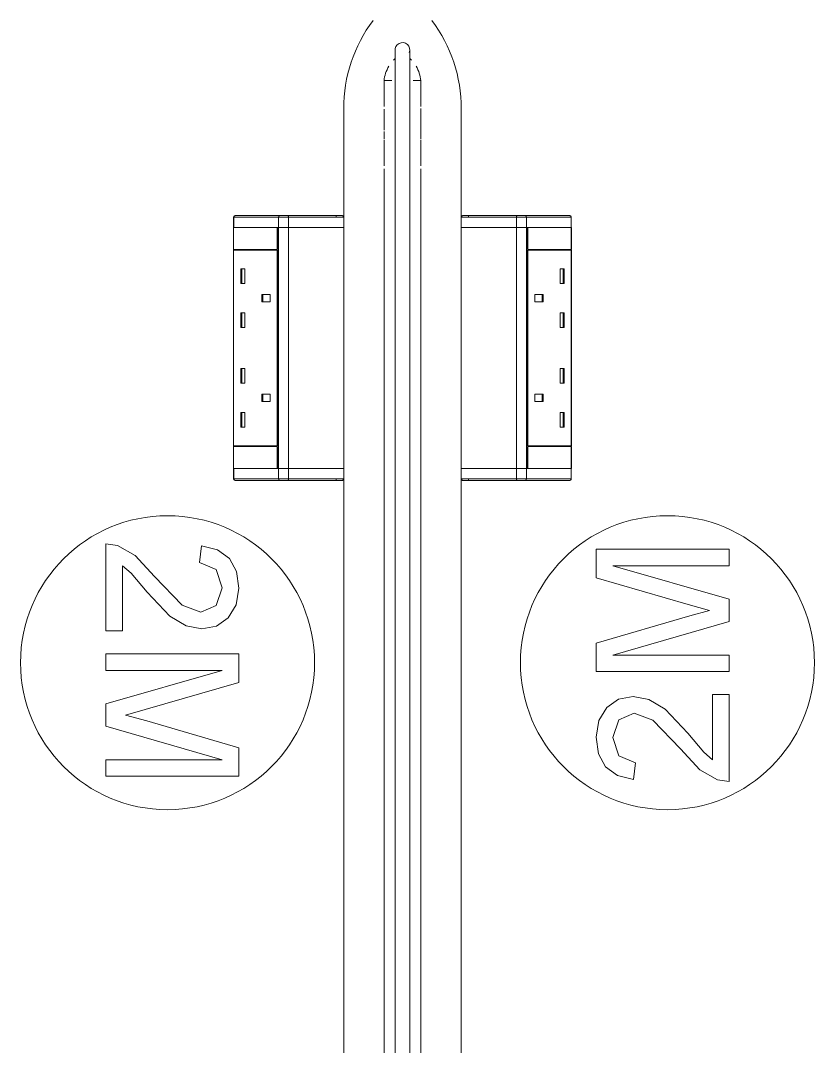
# Model space of a CAD drawing. Header units: millimetres. Extents: x 155927 to 317870, y -36033 to 97293.
# Drawn here: x 223580 to 224120, y 10103 to 10801 of the extents above; entities that cross this region are included whole.
import ezdxf

# ---------------------------------------------------------------- set-up
doc = ezdxf.new("R2010")
doc.units = ezdxf.units.MM
doc.header["$MEASUREMENT"] = 0
doc.layers.add('I-FURN', color=8, linetype='CONTINUOUS', lineweight=9)

msp = doc.modelspace()

# ---------------------------------------------------------------- linework, layer by layer
at = {"layer": 'I-FURN'}
for p, q in [((223834.31, 10781.07), (223834.31, 10781.01)), ((223834.31, 10781.01), (223834.31, 10780.82)), ((223834.31, 10780.82), (223834.31, 10780.49)), ((223834.31, 10780.49), (223834.31, 10780.04)), ((223834.31, 10780.04), (223834.31, 10779.46)), ((223834.31, 10779.46), (223834.31, 10778.75)), ((223834.31, 10778.75), (223834.31, 10777.92)), ((223834.31, 10777.92), (223834.31, 10776.97)), ((223834.31, 10776.97), (223834.31, 10775.89)), ((223844.31, 10780.97), (223844.31, 10781.07)), ((223844.31, 10781.07), (223844.31, 10781.07)), ((223844.31, 10780.74), (223844.31, 10780.97)), ((223844.31, 10780.38), (223844.31, 10780.74)), ((223844.31, 10779.9), (223844.31, 10780.38)), ((223844.31, 10779.28), (223844.31, 10779.9)), ((223844.31, 10778.54), (223844.31, 10779.28)), ((223844.31, 10777.68), (223844.31, 10778.54)), ((223844.31, 10776.69), (223844.31, 10777.68)), ((223834.31, 10775.89), (223834.31, 10774.69)), ((223834.31, 10774.69), (223834.31, 10773.37)), ((223834.31, 10773.37), (223834.31, 10771.93)), ((223834.31, 10771.93), (223834.31, 10770.38)), ((223834.31, 10770.38), (223834.31, 10768.72)), ((223844.31, 10775.58), (223844.31, 10776.69)), ((223844.31, 10774.34), (223844.31, 10775.58)), ((223844.31, 10772.99), (223844.31, 10774.34)), ((223844.31, 10771.52), (223844.31, 10772.99)), ((223844.31, 10769.94), (223844.31, 10771.52)), ((223844.31, 10768.25), (223844.31, 10769.94)), ((223834.31, 10768.72), (223834.31, 10766.94)), ((223834.31, 10766.94), (223834.31, 10765.06)), ((223834.31, 10765.06), (223834.31, 10763.08)), ((223834.31, 10763.08), (223834.31, 10760.99)), ((223844.31, 10766.44), (223844.31, 10768.25)), ((223844.31, 10764.54), (223844.31, 10766.44)), ((223844.31, 10762.52), (223844.31, 10764.54)), ((223831.99, 10760.16), (223826.81, 10760.16)), ((223826.81, 10742.59), (223826.81, 10760.16)), ((223834.31, 10760.99), (223834.31, 10758.81)), ((223834.31, 10758.81), (223834.31, 10756.53)), ((223834.31, 10756.53), (223834.31, 10754.17)), ((223844.31, 10760.41), (223844.31, 10762.52)), ((223844.31, 10758.2), (223844.31, 10760.41)), ((223844.31, 10755.9), (223844.31, 10758.2)), ((223844.31, 10753.51), (223844.31, 10755.9)), ((223851.81, 10760.16), (223846.57, 10760.16)), ((223851.81, 10760.16), (223851.81, 10742.59)), ((223826.78, 10754.53), (223826.78, 10755.6)), ((223834.31, 10754.17), (223834.31, 10751.72)), ((223834.31, 10751.72), (223834.31, 10749.18)), ((223834.31, 10749.18), (223834.31, 10746.57)), ((223844.31, 10751.04), (223844.31, 10753.51)), ((223844.31, 10748.48), (223844.31, 10751.04)), ((223851.84, 10755.6), (223851.84, 10754.53)), ((223834.31, 10746.57), (223834.31, 10743.88)), ((223834.31, 10743.88), (223834.31, 10741.12)), ((223844.31, 10745.85), (223844.31, 10748.48)), ((223844.31, 10743.14), (223844.31, 10745.85)), ((223844.31, 10740.37), (223844.31, 10743.14)), ((223799.31, 10667.31), (223799.31, 10741.07)), ((223799.31, 10741.07), (223799.31, 10667.31)), ((223826.81, 10726.44), (223826.81, 10740.71)), ((223834.31, 10741.12), (223834.31, 10738.3)), ((223834.31, 10738.3), (223834.31, 10735.41)), ((223834.31, 10735.41), (223834.31, 10732.47)), ((223844.31, 10737.53), (223844.31, 10740.37)), ((223844.31, 10734.63), (223844.31, 10737.53)), ((223851.81, 10741.26), (223851.81, 10725.41)), ((223879.31, 10741.07), (223879.31, 10667.31)), ((223879.31, 10667.31), (223879.31, 10741.07)), ((223834.31, 10732.47), (223834.31, 10729.48)), ((223834.31, 10729.48), (223834.31, 10726.44)), ((223844.31, 10731.67), (223844.31, 10734.63)), ((223844.31, 10728.67), (223844.31, 10731.67)), ((223844.31, 10725.61), (223844.31, 10728.67)), ((223826.78, 10720.66), (223826.78, 10725.55)), ((223834.31, 10726.44), (223834.31, 10723.36)), ((223834.31, 10723.36), (223834.31, 10720.24)), ((223844.31, 10722.52), (223844.31, 10725.61)), ((223844.31, 10719.4), (223844.31, 10722.52)), ((223851.84, 10725.55), (223851.84, 10720.66)), ((223826.81, 10702.2), (223826.81, 10719.92)), ((223834.31, 10720.24), (223834.31, 10717.09)), ((223834.31, 10717.09), (223834.31, 10713.92)), ((223844.31, 10716.24), (223844.31, 10719.4)), ((223844.31, 10713.05), (223844.31, 10716.24)), ((223851.81, 10719.92), (223851.81, 10702.2)), ((223834.31, 10713.92), (223834.31, 10710.72)), ((223834.31, 10710.72), (223834.31, 10707.5)), ((223834.31, 10707.5), (223834.31, 10704.27)), ((223844.31, 10709.85), (223844.31, 10713.05)), ((223844.31, 10706.63), (223844.31, 10709.85)), ((223826.78, 9661.98), (223826.78, 10700.16)), ((223834.31, 10704.27), (223834.31, 10701.04)), ((223834.31, 10701.04), (223834.31, 10700.16)), ((223834.31, 10700.16), (223834.31, 9661.98)), ((223844.31, 10703.4), (223844.31, 10706.63)), ((223844.31, 10700.16), (223844.31, 10703.4)), ((223844.31, 9661.98), (223844.31, 10700.16)), ((223851.84, 10700.16), (223851.84, 9661.98)), ((223724.47, 10660.31), (223724.47, 10667.31)), ((223724.65, 10667.31), (223724.47, 10667.31)), ((223724.47, 10660.31), (223724.47, 10667.31)), ((223724.47, 10660.31), (223724.47, 10667.31)), ((223754.93, 10667.31), (223724.65, 10667.31)), ((223724.65, 10667.31), (223724.65, 10660.31)), ((223724.84, 10668.09), (223724.81, 10668.06)), ((223725.47, 10668.31), (223755.75, 10668.31)), ((223725.47, 10668.31), (223755.75, 10668.31)), ((223761.85, 10667.31), (223754.93, 10667.31)), ((223754.93, 10667.31), (223754.93, 10660.31)), ((223794.32, 10668.31), (223755.75, 10668.31)), ((223755.75, 10668.31), (223761.29, 10668.31)), ((223761.29, 10668.31), (223798.31, 10668.31)), ((223799.31, 10667.31), (223761.85, 10667.31)), ((223761.85, 10667.31), (223761.85, 10660.31)), ((223794.32, 10667.31), (223794.32, 10668.31)), ((223798.31, 10668.31), (223794.32, 10668.31)), ((223798.31, 10668.31), (223798.32, 10668.31)), ((223799.31, 10667.31), (223799.31, 10660.31)), ((223799.32, 10667.31), (223799.32, 10660.31)), ((223879.3, 10660.31), (223879.3, 10667.31)), ((223916.77, 10667.31), (223879.31, 10667.31)), ((223879.31, 10667.31), (223879.31, 10660.31)), ((223884.3, 10668.31), (223880.31, 10668.31)), ((223880.31, 10668.31), (223917.33, 10668.31)), ((223884.3, 10668.31), (223884.3, 10667.31)), ((223922.87, 10668.31), (223884.3, 10668.31)), ((223923.69, 10667.31), (223916.77, 10667.31)), ((223916.77, 10667.31), (223916.77, 10660.31)), ((223917.33, 10668.31), (223922.87, 10668.31)), ((223922.87, 10668.31), (223953.15, 10668.31)), ((223922.87, 10668.31), (223953.15, 10668.31)), ((223953.97, 10667.31), (223923.69, 10667.31)), ((223923.69, 10667.31), (223923.69, 10660.31)), ((223953.81, 10668.05), (223953.78, 10668.08)), ((223954.15, 10667.31), (223953.97, 10667.31)), ((223953.97, 10667.31), (223953.97, 10660.31)), ((223954.15, 10667.31), (223954.15, 10660.31)), ((223954.15, 10667.31), (223954.15, 10660.31)), ((223954.15, 10660.31), (223954.15, 10667.31)), ((223724.27, 10660.25), (223724.27, 10645.25)), ((223754.1, 10660.25), (223724.27, 10660.25)), ((223724.65, 10660.31), (223724.47, 10660.31)), ((223724.47, 10496.29), (223724.47, 10660.19)), ((223754.93, 10660.31), (223724.65, 10660.31)), ((223754.1, 10645.25), (223754.1, 10660.25)), ((223754.1, 10660.25), (223756.56, 10660.25)), ((223754.3, 10660.19), (223754.3, 10645.25)), ((223754.93, 10660.19), (223754.3, 10660.19)), ((223761.85, 10660.31), (223754.93, 10660.31)), ((223754.93, 10660.19), (223761.85, 10660.19)), ((223754.93, 10496.29), (223754.93, 10660.19)), ((223799.31, 10660.31), (223761.85, 10660.31)), ((223761.85, 10660.19), (223799.31, 10660.19)), ((223761.85, 10496.29), (223761.85, 10660.19)), ((223799.31, 10496.29), (223799.31, 10660.19)), ((223799.32, 10660.19), (223799.32, 10496.29)), ((223879.3, 10496.31), (223879.3, 10660.21)), ((223916.77, 10660.31), (223879.31, 10660.31)), ((223879.31, 10660.21), (223879.31, 10496.31)), ((223879.31, 10660.21), (223916.77, 10660.21)), ((223923.69, 10660.31), (223916.77, 10660.31)), ((223916.77, 10660.21), (223916.77, 10496.31)), ((223916.77, 10660.21), (223923.69, 10660.21)), ((223953.97, 10660.31), (223923.69, 10660.31)), ((223923.69, 10660.21), (223923.69, 10496.31)), ((223924.32, 10660.21), (223923.69, 10660.21)), ((223924.32, 10645.25), (223924.32, 10660.21)), ((223924.52, 10660.25), (223924.52, 10645.25)), ((223954.35, 10660.25), (223924.52, 10660.25)), ((223954.15, 10660.31), (223953.97, 10660.31)), ((223954.15, 10660.21), (223954.15, 10496.31)), ((223954.35, 10645.25), (223954.35, 10660.25)), ((223724.27, 10645.25), (223754.1, 10645.25)), ((223724.27, 10644.75), (223724.27, 10511.75)), ((223724.27, 10644.75), (223754.1, 10644.75)), ((223724.65, 10645.25), (223724.65, 10644.75)), ((223754.1, 10511.75), (223754.1, 10644.75)), ((223754.3, 10644.75), (223754.3, 10511.75)), ((223924.32, 10511.75), (223924.32, 10644.75)), ((223924.52, 10645.25), (223954.35, 10645.25)), ((223924.52, 10644.75), (223924.52, 10511.75)), ((223954.35, 10644.75), (223924.52, 10644.75)), ((223953.97, 10644.75), (223953.97, 10645.25)), ((223954.35, 10511.75), (223954.35, 10644.75)), ((223729.3, 10632.14), (223732.17, 10632.14)), ((223729.3, 10622.14), (223729.3, 10632.14)), ((223730.04, 10622.14), (223730.04, 10632.14)), ((223732.17, 10622.14), (223732.17, 10632.14)), ((223949.32, 10632.14), (223946.45, 10632.14)), ((223946.45, 10632.14), (223946.45, 10622.14)), ((223948.58, 10632.14), (223948.58, 10622.14)), ((223949.32, 10632.14), (223949.32, 10622.14)), ((223729.3, 10622.14), (223732.17, 10622.14)), ((223949.32, 10622.14), (223946.45, 10622.14)), ((223743.64, 10614.64), (223749.37, 10614.64)), ((223743.64, 10609.64), (223743.64, 10614.64)), ((223743.64, 10609.64), (223749.37, 10609.64)), ((223744.38, 10609.64), (223744.38, 10614.64)), ((223749.37, 10609.64), (223749.37, 10614.64)), ((223929.25, 10609.64), (223929.25, 10614.64)), ((223929.25, 10614.64), (223934.98, 10614.64)), ((223934.98, 10609.64), (223929.25, 10609.64)), ((223934.24, 10614.64), (223934.24, 10609.64)), ((223934.98, 10614.64), (223934.98, 10609.64)), ((223729.3, 10602.14), (223732.17, 10602.14)), ((223729.3, 10592.14), (223729.3, 10602.14)), ((223730.04, 10592.14), (223730.04, 10602.14)), ((223732.17, 10592.14), (223732.17, 10602.14)), ((223949.32, 10602.14), (223946.45, 10602.14)), ((223946.45, 10602.14), (223946.45, 10592.14)), ((223948.58, 10602.14), (223948.58, 10592.14)), ((223949.32, 10602.14), (223949.32, 10592.14)), ((223729.3, 10592.14), (223732.17, 10592.14)), ((223949.32, 10592.14), (223946.45, 10592.14)), ((223729.3, 10564.36), (223732.17, 10564.36)), ((223729.3, 10554.36), (223729.3, 10564.36)), ((223730.04, 10554.36), (223730.04, 10564.36)), ((223732.17, 10554.36), (223732.17, 10564.36)), ((223949.32, 10564.36), (223946.45, 10564.36)), ((223946.45, 10564.36), (223946.45, 10554.36)), ((223948.58, 10564.36), (223948.58, 10554.36)), ((223949.32, 10564.36), (223949.32, 10554.36)), ((223729.3, 10554.36), (223732.17, 10554.36)), ((223949.32, 10554.36), (223946.45, 10554.36)), ((223743.64, 10546.86), (223749.37, 10546.86)), ((223743.64, 10541.86), (223743.64, 10546.86)), ((223744.38, 10541.86), (223744.38, 10546.86)), ((223749.37, 10546.86), (223749.37, 10541.86)), ((223934.98, 10546.86), (223929.25, 10546.86)), ((223929.25, 10546.86), (223929.25, 10541.86)), ((223934.24, 10546.86), (223934.24, 10541.86)), ((223934.98, 10546.86), (223934.98, 10541.86)), ((223749.37, 10541.86), (223743.64, 10541.86)), ((223934.98, 10541.86), (223929.25, 10541.86)), ((223729.3, 10534.36), (223732.17, 10534.36)), ((223729.3, 10524.36), (223729.3, 10534.36)), ((223730.04, 10524.36), (223730.04, 10534.36)), ((223732.17, 10524.36), (223732.17, 10534.36)), ((223949.32, 10534.36), (223946.45, 10534.36)), ((223946.45, 10534.36), (223946.45, 10524.36)), ((223948.58, 10534.36), (223948.58, 10524.36)), ((223949.32, 10534.36), (223949.32, 10524.36)), ((223729.3, 10524.36), (223732.17, 10524.36)), ((223949.32, 10524.36), (223946.45, 10524.36)), ((223724.27, 10511.75), (223754.1, 10511.75)), ((223724.65, 10511.75), (223724.65, 10511.25)), ((223954.35, 10511.75), (223924.52, 10511.75)), ((223953.97, 10511.25), (223953.97, 10511.75)), ((223754.1, 10511.25), (223724.27, 10511.25)), ((223724.27, 10511.25), (223724.27, 10496.25)), ((223754.1, 10496.25), (223754.1, 10511.25)), ((223754.3, 10511.25), (223754.3, 10496.29)), ((223924.32, 10496.31), (223924.32, 10511.25)), ((223924.52, 10511.25), (223924.52, 10496.25)), ((223954.35, 10511.25), (223924.52, 10511.25)), ((223954.35, 10496.25), (223954.35, 10511.25)), ((223724.27, 10496.25), (223754.1, 10496.25)), ((223724.47, 10489.19), (223724.47, 10496.19)), ((223724.47, 10489.19), (223724.47, 10496.19)), ((223724.47, 10496.19), (223724.47, 10489.19)), ((223724.47, 10496.19), (223724.65, 10496.19)), ((223724.65, 10489.19), (223724.65, 10496.19)), ((223724.65, 10496.19), (223754.93, 10496.19)), ((223754.3, 10496.29), (223754.93, 10496.29)), ((223761.85, 10496.29), (223754.93, 10496.29)), ((223754.93, 10489.19), (223754.93, 10496.19)), ((223754.93, 10496.19), (223761.85, 10496.19)), ((223799.31, 10496.29), (223761.85, 10496.29)), ((223761.85, 10489.19), (223761.85, 10496.19)), ((223761.85, 10496.19), (223799.31, 10496.19)), ((223799.31, 10489.19), (223799.31, 10496.19)), ((223799.32, 10496.19), (223799.32, 10489.19)), ((223879.3, 10489.19), (223879.3, 10496.19)), ((223916.77, 10496.31), (223879.31, 10496.31)), ((223879.31, 10489.19), (223879.31, 10496.19)), ((223879.31, 10496.19), (223916.77, 10496.19)), ((223923.69, 10496.31), (223916.77, 10496.31)), ((223916.77, 10489.19), (223916.77, 10496.19)), ((223916.77, 10496.19), (223923.69, 10496.19)), ((223924.52, 10496.25), (223922.06, 10496.25)), ((223923.69, 10496.31), (223924.32, 10496.31)), ((223923.69, 10489.19), (223923.69, 10496.19)), ((223923.69, 10496.19), (223953.97, 10496.19)), ((223924.52, 10496.25), (223954.35, 10496.25)), ((223953.97, 10489.19), (223953.97, 10496.19)), ((223953.97, 10496.19), (223954.15, 10496.19)), ((223954.15, 10496.19), (223954.15, 10489.19)), ((223954.15, 10496.19), (223954.15, 10489.19)), ((223954.15, 10496.19), (223954.15, 10489.19)), ((223724.47, 10489.19), (223724.65, 10489.19)), ((223724.65, 10489.19), (223754.93, 10489.19)), ((223724.8, 10488.44), (223724.84, 10488.42)), ((223755.75, 10488.19), (223725.47, 10488.19)), ((223755.75, 10488.19), (223725.47, 10488.19)), ((223754.93, 10489.19), (223761.85, 10489.19)), ((223755.75, 10488.19), (223794.32, 10488.19)), ((223761.29, 10488.19), (223755.75, 10488.19)), ((223798.31, 10488.19), (223761.29, 10488.19)), ((223761.85, 10489.19), (223799.31, 10489.19)), ((223794.32, 10488.19), (223794.32, 10489.19)), ((223794.32, 10488.19), (223798.31, 10488.19)), ((223799.31, 9631.08), (223799.31, 10489.19)), ((223799.31, 10489.19), (223799.31, 9631.08)), ((223879.31, 10489.19), (223879.31, 9631.08)), ((223879.31, 9631.08), (223879.31, 10489.19)), ((223879.31, 10489.19), (223916.77, 10489.19)), ((223880.31, 10488.19), (223880.3, 10488.19)), ((223917.33, 10488.19), (223880.31, 10488.19)), ((223880.31, 10488.19), (223884.3, 10488.19)), ((223884.3, 10489.19), (223884.3, 10488.19)), ((223884.3, 10488.19), (223922.87, 10488.19)), ((223916.77, 10489.19), (223923.69, 10489.19)), ((223922.87, 10488.19), (223917.33, 10488.19)), ((223953.15, 10488.19), (223922.87, 10488.19)), ((223953.15, 10488.19), (223922.87, 10488.19)), ((223923.69, 10489.19), (223953.97, 10489.19)), ((223953.77, 10488.41), (223953.81, 10488.44)), ((223953.97, 10489.19), (223954.15, 10489.19)), ((223645.44, 10443.92), (223637.65, 10445.13)), ((223637.65, 10445.13), (223637.65, 10385.8)), ((223657.44, 10437.05), (223645.44, 10443.92)), ((223702.63, 10443.72), (223701.22, 10432.42)), ((223713.57, 10440.98), (223702.63, 10443.72)), ((223670.54, 10422.9), (223657.44, 10437.05)), ((223721.55, 10435.06), (223713.57, 10440.98)), ((223726.43, 10426.26), (223721.55, 10435.06)), ((224061.4, 10441.47), (223970.99, 10441.47)), ((223970.99, 10441.47), (223970.99, 10422.02)), ((224061.4, 10430.17), (224061.4, 10441.47)), ((223648.95, 10385.8), (223648.95, 10430.19)), ((223648.95, 10430.19), (223654.7, 10425.09)), ((223701.22, 10432.42), (223712.63, 10427.66)), ((224061.4, 10407.46), (223982.29, 10430.17)), ((223982.29, 10430.17), (224061.4, 10430.17)), ((223654.7, 10425.09), (223665.57, 10412.09)), ((223689.37, 10403.39), (223670.54, 10422.9)), ((223712.63, 10427.66), (223716.76, 10415.14)), ((223728.06, 10414.89), (223726.43, 10426.26)), ((223970.99, 10422.02), (224033.61, 10403.84)), ((223716.76, 10415.14), (223712.53, 10403.12)), ((223726.25, 10403.44), (223728.06, 10414.89)), ((223665.57, 10412.09), (223681.06, 10395.9)), ((224061.4, 10392.14), (224061.4, 10407.46)), ((223702.17, 10398.51), (223689.37, 10403.39)), ((223712.53, 10403.12), (223702.17, 10398.51)), ((223720.82, 10394.66), (223726.25, 10403.44)), ((224033.61, 10403.84), (224048.02, 10399.8)), ((223681.06, 10395.9), (223692.14, 10389.22)), ((223712.71, 10389.08), (223720.82, 10394.66)), ((224034.71, 10396.07), (223970.99, 10377.57)), ((224048.02, 10399.8), (224034.71, 10396.07)), ((223692.14, 10389.22), (223702.85, 10387.21)), ((223702.85, 10387.21), (223712.71, 10389.08)), ((223982.29, 10369.42), (224061.4, 10392.14)), ((223637.65, 10385.8), (223648.95, 10385.8)), ((223970.99, 10377.57), (223970.99, 10358.12)), ((223637.65, 10370.26), (223637.65, 10358.96)), ((223728.06, 10370.26), (223637.65, 10370.26)), ((223728.06, 10350.81), (223728.06, 10370.26)), ((224061.4, 10369.42), (223982.29, 10369.42)), ((224061.4, 10358.12), (224061.4, 10369.42)), ((223637.65, 10358.96), (223716.76, 10358.96)), ((223716.76, 10358.96), (223637.65, 10336.25)), ((223970.99, 10358.12), (224061.4, 10358.12)), ((223664.34, 10332.32), (223728.06, 10350.81)), ((223986.34, 10339.31), (223978.23, 10333.72)), ((223996.2, 10341.17), (223986.34, 10339.31)), ((224006.91, 10339.16), (223996.2, 10341.17)), ((224017.99, 10332.49), (224006.91, 10339.16)), ((224050.1, 10342.58), (224050.1, 10298.19)), ((224061.4, 10342.58), (224050.1, 10342.58)), ((224061.4, 10283.25), (224061.4, 10342.58)), ((223637.65, 10336.25), (223637.65, 10320.93)), ((223651.03, 10328.59), (223664.34, 10332.32)), ((223978.23, 10333.72), (223972.8, 10324.94)), ((224033.48, 10316.29), (224017.99, 10332.49)), ((223665.44, 10324.55), (223651.03, 10328.59)), ((223728.06, 10306.36), (223665.44, 10324.55)), ((223972.8, 10324.94), (223970.99, 10313.49)), ((223982.29, 10313.25), (223986.52, 10325.27)), ((223986.52, 10325.27), (223996.88, 10329.87)), ((223996.88, 10329.87), (224009.68, 10324.99)), ((224009.68, 10324.99), (224028.51, 10305.48)), ((223637.65, 10320.93), (223716.76, 10298.21)), ((224044.35, 10303.29), (224033.48, 10316.29)), ((223970.99, 10313.49), (223972.62, 10302.13)), ((223986.42, 10300.72), (223982.29, 10313.25)), ((223728.06, 10286.91), (223728.06, 10306.36)), ((224028.51, 10305.48), (224041.61, 10291.33)), ((224050.1, 10298.19), (224044.35, 10303.29)), ((223716.76, 10298.21), (223637.65, 10298.21)), ((223637.65, 10298.21), (223637.65, 10286.91)), ((223972.62, 10302.13), (223977.5, 10293.33)), ((223997.83, 10295.97), (223986.42, 10300.72)), ((223996.42, 10284.66), (223997.83, 10295.97)), ((223977.5, 10293.33), (223985.49, 10287.4)), ((224041.61, 10291.33), (224053.61, 10284.47)), ((223637.65, 10286.91), (223728.06, 10286.91)), ((223985.49, 10287.4), (223996.42, 10284.66)), ((224053.61, 10284.47), (224061.4, 10283.25))]:
    msp.add_line(p, q, dxfattribs=at)
at = {"layer": 'I-FURN', "flags": 128}
for points in [[(223724.61, 10667.82), (223724.59, 10667.78), (223724.57, 10667.75), (223724.56, 10667.71), (223724.54, 10667.67), (223724.53, 10667.63), (223724.51, 10667.6), (223724.5, 10667.56), (223724.49, 10667.52), (223724.49, 10667.48), (223724.48, 10667.44), (223724.48, 10667.4), (223724.47, 10667.36), (223724.47, 10667.32), (223724.47, 10667.31)], [(223755.75, 10668.31), (223755.85, 10668.31), (223755.95, 10668.31), (223756.05, 10668.31), (223756.16, 10668.31), (223756.27, 10668.31), (223756.39, 10668.31), (223756.51, 10668.31), (223756.64, 10668.31), (223756.77, 10668.31), (223756.9, 10668.31), (223757.04, 10668.31), (223757.18, 10668.31), (223757.32, 10668.31), (223757.47, 10668.31), (223757.62, 10668.31), (223757.77, 10668.31), (223757.92, 10668.31), (223758.08, 10668.31), (223758.23, 10668.31), (223758.39, 10668.31), (223758.55, 10668.31), (223758.71, 10668.31), (223758.87, 10668.31), (223759.03, 10668.31), (223759.19, 10668.31), (223759.35, 10668.31), (223759.51, 10668.31), (223759.67, 10668.31), (223759.82, 10668.31), (223759.98, 10668.31), (223760.13, 10668.31), (223760.29, 10668.31), (223760.44, 10668.31), (223760.59, 10668.31), (223760.73, 10668.31), (223760.88, 10668.31), (223761.02, 10668.31), (223761.15, 10668.31), (223761.29, 10668.31)], [(223761.29, 10668.31), (223764.07, 10668.31), (223766.77, 10668.31), (223769.38, 10668.31), (223771.9, 10668.31), (223774.33, 10668.31), (223776.66, 10668.31), (223778.89, 10668.31), (223781.01, 10668.31), (223783.03, 10668.31), (223784.93, 10668.31), (223786.72, 10668.31), (223788.39, 10668.31), (223789.94, 10668.31), (223791.37, 10668.31), (223792.67, 10668.31), (223793.84, 10668.31), (223794.89, 10668.31), (223795.8, 10668.31), (223796.58, 10668.31), (223797.23, 10668.31), (223797.74, 10668.31), (223798.12, 10668.31), (223798.31, 10668.31)], [(223798.32, 10668.31), (223798.32, 10668.31), (223798.31, 10668.31), (223798.29, 10668.31), (223798.27, 10668.31), (223798.24, 10668.31), (223798.2, 10668.31), (223798.16, 10668.31), (223798.12, 10668.31), (223798.06, 10668.31), (223798, 10668.31), (223797.94, 10668.31), (223797.87, 10668.31), (223797.79, 10668.31), (223797.71, 10668.31), (223797.62, 10668.31), (223797.53, 10668.31), (223797.43, 10668.31), (223797.33, 10668.31), (223797.22, 10668.31), (223797.11, 10668.31), (223796.99, 10668.31), (223796.87, 10668.31), (223796.74, 10668.31), (223796.61, 10668.31), (223796.48, 10668.31), (223796.34, 10668.31), (223796.2, 10668.31), (223796.06, 10668.31), (223795.92, 10668.31), (223795.77, 10668.31), (223795.62, 10668.31), (223795.47, 10668.31), (223795.31, 10668.31), (223795.16, 10668.31), (223795, 10668.31), (223794.84, 10668.31), (223794.68, 10668.31), (223794.52, 10668.31), (223794.36, 10668.31), (223794.32, 10668.31)], [(223799.32, 10667.31), (223799.32, 10667.35), (223799.32, 10667.39), (223799.31, 10667.43), (223799.31, 10667.47), (223799.3, 10667.51), (223799.29, 10667.55), (223799.28, 10667.59), (223799.27, 10667.62), (223799.25, 10667.66), (223799.24, 10667.7), (223799.22, 10667.74), (223799.21, 10667.77), (223799.19, 10667.81), (223799.17, 10667.84), (223799.14, 10667.87), (223799.12, 10667.91), (223799.1, 10667.94), (223799.07, 10667.97), (223799.04, 10668), (223799.02, 10668.03), (223798.99, 10668.05), (223798.96, 10668.08), (223798.92, 10668.11), (223798.89, 10668.13), (223798.86, 10668.15), (223798.82, 10668.17), (223798.79, 10668.19), (223798.75, 10668.21), (223798.72, 10668.23), (223798.68, 10668.24), (223798.64, 10668.26), (223798.61, 10668.27), (223798.57, 10668.28), (223798.53, 10668.29), (223798.49, 10668.3), (223798.45, 10668.3), (223798.41, 10668.31), (223798.37, 10668.31), (223798.33, 10668.31), (223798.32, 10668.31)], [(223880.3, 10668.31), (223880.26, 10668.31), (223880.22, 10668.31), (223880.18, 10668.3), (223880.14, 10668.3), (223880.1, 10668.29), (223880.06, 10668.28), (223880.02, 10668.27), (223879.99, 10668.26), (223879.95, 10668.25), (223879.91, 10668.23), (223879.87, 10668.21), (223879.84, 10668.2), (223879.8, 10668.18), (223879.77, 10668.16), (223879.74, 10668.14), (223879.7, 10668.11), (223879.67, 10668.09), (223879.64, 10668.06), (223879.61, 10668.03), (223879.58, 10668.01), (223879.56, 10667.98), (223879.53, 10667.95), (223879.5, 10667.92), (223879.48, 10667.88), (223879.46, 10667.85), (223879.44, 10667.82), (223879.42, 10667.78), (223879.4, 10667.75), (223879.38, 10667.71), (223879.37, 10667.67), (223879.35, 10667.63), (223879.34, 10667.6), (223879.33, 10667.56), (223879.32, 10667.52), (223879.31, 10667.48), (223879.31, 10667.44), (223879.3, 10667.4), (223879.3, 10667.36), (223879.3, 10667.32), (223879.3, 10667.31)], [(223884.3, 10668.31), (223884.14, 10668.31), (223883.98, 10668.31), (223883.82, 10668.31), (223883.66, 10668.31), (223883.5, 10668.31), (223883.35, 10668.31), (223883.19, 10668.31), (223883.04, 10668.31), (223882.89, 10668.31), (223882.74, 10668.31), (223882.6, 10668.31), (223882.45, 10668.31), (223882.31, 10668.31), (223882.17, 10668.31), (223882.04, 10668.31), (223881.91, 10668.31), (223881.78, 10668.31), (223881.66, 10668.31), (223881.54, 10668.31), (223881.43, 10668.31), (223881.32, 10668.31), (223881.22, 10668.31), (223881.12, 10668.31), (223881.02, 10668.31), (223880.93, 10668.31), (223880.85, 10668.31), (223880.77, 10668.31), (223880.7, 10668.31), (223880.63, 10668.31), (223880.57, 10668.31), (223880.52, 10668.31), (223880.47, 10668.31), (223880.42, 10668.31), (223880.39, 10668.31), (223880.36, 10668.31), (223880.33, 10668.31), (223880.32, 10668.31), (223880.3, 10668.31), (223880.3, 10668.31)], [(223880.3, 10668.31), (223880.3, 10668.31), (223880.31, 10668.31)], [(223880.31, 10668.31), (223880.59, 10668.31), (223881, 10668.31), (223881.55, 10668.31), (223882.23, 10668.31), (223883.05, 10668.31), (223884, 10668.31), (223885.08, 10668.31), (223886.29, 10668.31), (223887.62, 10668.31), (223889.08, 10668.31), (223890.66, 10668.31), (223892.36, 10668.31), (223894.18, 10668.31), (223896.12, 10668.31), (223898.16, 10668.31), (223900.31, 10668.31), (223902.57, 10668.31), (223904.93, 10668.31), (223907.38, 10668.31), (223909.93, 10668.31), (223912.56, 10668.31), (223915.29, 10668.31), (223917.33, 10668.31)], [(223917.33, 10668.31), (223917.47, 10668.31), (223917.6, 10668.31), (223917.74, 10668.31), (223917.89, 10668.31), (223918.03, 10668.31), (223918.18, 10668.31), (223918.33, 10668.31), (223918.48, 10668.31), (223918.64, 10668.31), (223918.8, 10668.31), (223918.95, 10668.31), (223919.11, 10668.31), (223919.27, 10668.31), (223919.43, 10668.31), (223919.59, 10668.31), (223919.75, 10668.31), (223919.91, 10668.31), (223920.07, 10668.31), (223920.23, 10668.31), (223920.38, 10668.31), (223920.54, 10668.31), (223920.7, 10668.31), (223920.85, 10668.31), (223921, 10668.31), (223921.15, 10668.31), (223921.29, 10668.31), (223921.44, 10668.31), (223921.58, 10668.31), (223921.71, 10668.31), (223921.85, 10668.31), (223921.98, 10668.31), (223922.11, 10668.31), (223922.23, 10668.31), (223922.35, 10668.31), (223922.46, 10668.31), (223922.57, 10668.31), (223922.67, 10668.31), (223922.77, 10668.31), (223922.87, 10668.31)], [(223954.15, 10667.31), (223954.15, 10667.35), (223954.14, 10667.39), (223954.14, 10667.43), (223954.13, 10667.47), (223954.13, 10667.51), (223954.12, 10667.55), (223954.11, 10667.59), (223954.1, 10667.62), (223954.08, 10667.66), (223954.07, 10667.7), (223954.05, 10667.74), (223954.03, 10667.77), (223954.01, 10667.81)], [(223724.47, 10489.19), (223724.47, 10489.15), (223724.48, 10489.11), (223724.48, 10489.07), (223724.48, 10489.03), (223724.49, 10488.99), (223724.5, 10488.95), (223724.51, 10488.91), (223724.52, 10488.87), (223724.54, 10488.84), (223724.55, 10488.8), (223724.57, 10488.76), (223724.59, 10488.73), (223724.6, 10488.69)], [(223761.29, 10488.19), (223761.15, 10488.19), (223761.02, 10488.19), (223760.88, 10488.19), (223760.73, 10488.19), (223760.59, 10488.19), (223760.44, 10488.19), (223760.29, 10488.19), (223760.13, 10488.19), (223759.98, 10488.19), (223759.82, 10488.19), (223759.67, 10488.19), (223759.51, 10488.19), (223759.35, 10488.19), (223759.19, 10488.19), (223759.03, 10488.19), (223758.87, 10488.19), (223758.71, 10488.19), (223758.55, 10488.19), (223758.39, 10488.19), (223758.23, 10488.19), (223758.08, 10488.19), (223757.92, 10488.19), (223757.77, 10488.19), (223757.62, 10488.19), (223757.47, 10488.19), (223757.32, 10488.19), (223757.18, 10488.19), (223757.04, 10488.19), (223756.9, 10488.19), (223756.77, 10488.19), (223756.64, 10488.19), (223756.51, 10488.19), (223756.39, 10488.19), (223756.27, 10488.19), (223756.16, 10488.19), (223756.05, 10488.19), (223755.95, 10488.19), (223755.85, 10488.19), (223755.75, 10488.19)], [(223798.31, 10488.19), (223798.03, 10488.19), (223797.62, 10488.19), (223797.07, 10488.19), (223796.39, 10488.19), (223795.57, 10488.19), (223794.62, 10488.19), (223793.54, 10488.19), (223792.33, 10488.19), (223791, 10488.19), (223789.54, 10488.19), (223787.96, 10488.19), (223786.25, 10488.19), (223784.44, 10488.19), (223782.5, 10488.19), (223780.46, 10488.19), (223778.31, 10488.19), (223776.05, 10488.19), (223773.69, 10488.19), (223771.24, 10488.19), (223768.69, 10488.19), (223766.05, 10488.19), (223763.33, 10488.19), (223761.29, 10488.19)], [(223794.32, 10488.19), (223794.48, 10488.19), (223794.64, 10488.19), (223794.8, 10488.19), (223794.96, 10488.19), (223795.11, 10488.19), (223795.27, 10488.19), (223795.42, 10488.19), (223795.58, 10488.19), (223795.73, 10488.19), (223795.88, 10488.19), (223796.02, 10488.19), (223796.17, 10488.19), (223796.31, 10488.19), (223796.44, 10488.19), (223796.58, 10488.19), (223796.71, 10488.19), (223796.83, 10488.19), (223796.96, 10488.19), (223797.07, 10488.19), (223797.19, 10488.19), (223797.3, 10488.19), (223797.4, 10488.19), (223797.5, 10488.19), (223797.6, 10488.19), (223797.68, 10488.19), (223797.77, 10488.19), (223797.85, 10488.19), (223797.92, 10488.19), (223797.99, 10488.19), (223798.05, 10488.19), (223798.1, 10488.19), (223798.15, 10488.19), (223798.19, 10488.19), (223798.23, 10488.19), (223798.26, 10488.19), (223798.28, 10488.19), (223798.3, 10488.19), (223798.31, 10488.19), (223798.32, 10488.19)], [(223798.32, 10488.19), (223798.32, 10488.19), (223798.31, 10488.19)], [(223798.32, 10488.19), (223798.36, 10488.19), (223798.4, 10488.19), (223798.44, 10488.2), (223798.48, 10488.2), (223798.52, 10488.21), (223798.56, 10488.22), (223798.59, 10488.23), (223798.63, 10488.24), (223798.67, 10488.25), (223798.71, 10488.27), (223798.74, 10488.28), (223798.78, 10488.3), (223798.82, 10488.32), (223798.85, 10488.34), (223798.88, 10488.36), (223798.92, 10488.39), (223798.95, 10488.41), (223798.98, 10488.44), (223799.01, 10488.46), (223799.04, 10488.49), (223799.06, 10488.52), (223799.09, 10488.55), (223799.11, 10488.58), (223799.14, 10488.61), (223799.16, 10488.65), (223799.18, 10488.68), (223799.2, 10488.72), (223799.22, 10488.75), (223799.24, 10488.79), (223799.25, 10488.83), (223799.26, 10488.86), (223799.28, 10488.9), (223799.29, 10488.94), (223799.3, 10488.98), (223799.3, 10489.02), (223799.31, 10489.06), (223799.31, 10489.1), (223799.32, 10489.14), (223799.32, 10489.18), (223799.32, 10489.19)], [(223879.3, 10489.19), (223879.3, 10489.15), (223879.3, 10489.11), (223879.31, 10489.07), (223879.31, 10489.03), (223879.32, 10488.99), (223879.33, 10488.95), (223879.34, 10488.91), (223879.35, 10488.87), (223879.36, 10488.84), (223879.38, 10488.8), (223879.39, 10488.76), (223879.41, 10488.73), (223879.43, 10488.69), (223879.45, 10488.66), (223879.47, 10488.62), (223879.5, 10488.59), (223879.52, 10488.56), (223879.55, 10488.53), (223879.57, 10488.5), (223879.6, 10488.47), (223879.63, 10488.44), (223879.66, 10488.42), (223879.69, 10488.39), (223879.73, 10488.37), (223879.76, 10488.35), (223879.79, 10488.33), (223879.83, 10488.31), (223879.86, 10488.29), (223879.9, 10488.27), (223879.94, 10488.26), (223879.97, 10488.24), (223880.01, 10488.23), (223880.05, 10488.22), (223880.09, 10488.21), (223880.13, 10488.2), (223880.17, 10488.2), (223880.21, 10488.19), (223880.25, 10488.19), (223880.29, 10488.19), (223880.3, 10488.19)], [(223880.3, 10488.19), (223880.3, 10488.19), (223880.31, 10488.19), (223880.33, 10488.19), (223880.35, 10488.19), (223880.38, 10488.19), (223880.41, 10488.19), (223880.46, 10488.19), (223880.5, 10488.19), (223880.56, 10488.19), (223880.62, 10488.19), (223880.68, 10488.19), (223880.75, 10488.19), (223880.83, 10488.19), (223880.91, 10488.19), (223881, 10488.19), (223881.09, 10488.19), (223881.19, 10488.19), (223881.29, 10488.19), (223881.4, 10488.19), (223881.51, 10488.19), (223881.63, 10488.19), (223881.75, 10488.19), (223881.88, 10488.19), (223882.01, 10488.19), (223882.14, 10488.19), (223882.27, 10488.19), (223882.41, 10488.19), (223882.56, 10488.19), (223882.7, 10488.19), (223882.85, 10488.19), (223883, 10488.19), (223883.15, 10488.19), (223883.31, 10488.19), (223883.46, 10488.19), (223883.62, 10488.19), (223883.78, 10488.19), (223883.94, 10488.19), (223884.1, 10488.19), (223884.26, 10488.19), (223884.3, 10488.19)], [(223917.33, 10488.19), (223914.55, 10488.19), (223911.85, 10488.19), (223909.24, 10488.19), (223906.72, 10488.19), (223904.29, 10488.19), (223901.96, 10488.19), (223899.73, 10488.19), (223897.6, 10488.19), (223895.59, 10488.19), (223893.69, 10488.19), (223891.9, 10488.19), (223890.23, 10488.19), (223888.68, 10488.19), (223887.25, 10488.19), (223885.95, 10488.19), (223884.78, 10488.19), (223883.73, 10488.19), (223882.82, 10488.19), (223882.04, 10488.19), (223881.39, 10488.19), (223880.88, 10488.19), (223880.5, 10488.19), (223880.31, 10488.19)], [(223922.87, 10488.19), (223922.77, 10488.19), (223922.67, 10488.19), (223922.57, 10488.19), (223922.46, 10488.19), (223922.35, 10488.19), (223922.23, 10488.19), (223922.11, 10488.19), (223921.98, 10488.19), (223921.85, 10488.19), (223921.71, 10488.19), (223921.58, 10488.19), (223921.44, 10488.19), (223921.29, 10488.19), (223921.15, 10488.19), (223921, 10488.19), (223920.85, 10488.19), (223920.7, 10488.19), (223920.54, 10488.19), (223920.38, 10488.19), (223920.23, 10488.19), (223920.07, 10488.19), (223919.91, 10488.19), (223919.75, 10488.19), (223919.59, 10488.19), (223919.43, 10488.19), (223919.27, 10488.19), (223919.11, 10488.19), (223918.95, 10488.19), (223918.8, 10488.19), (223918.64, 10488.19), (223918.48, 10488.19), (223918.33, 10488.19), (223918.18, 10488.19), (223918.03, 10488.19), (223917.89, 10488.19), (223917.74, 10488.19), (223917.6, 10488.19), (223917.47, 10488.19), (223917.33, 10488.19)], [(223954.01, 10488.68), (223954.03, 10488.72), (223954.05, 10488.75), (223954.06, 10488.79), (223954.08, 10488.83), (223954.09, 10488.86), (223954.1, 10488.9), (223954.11, 10488.94), (223954.12, 10488.98), (223954.13, 10489.02), (223954.14, 10489.06), (223954.14, 10489.1), (223954.14, 10489.14), (223954.15, 10489.18), (223954.15, 10489.19)]]:
    msp.add_lwpolyline(points, dxfattribs=at)
at = {"layer": 'I-FURN'}
for centre, radius, start, end in [((223899.31, 10741.07), 100, 143.1301, 180), ((223899.31, 10741.07), 100, 143.1301, 180), ((223779.31, 10741.07), 100, 0, 36.8699), ((223779.31, 10741.07), 100, 0, 36.8699), ((223839.31, 10781.07), 5, 338.17478, 186.91519), ((223850.27, 10757.83), 23.6, 149.14362, 174.33362), ((223839.31, 10768.22), 8.51, 125.54054, 136.54863), ((223839.31, 10768.22), 8.51, 43.45137, 54.45946), ((223828.35, 10757.83), 23.6, 5.66638, 30.85638), ((223725.47, 10667.31), 1, 90, 105.35218), ((223953.15, 10667.31), 1, 74.64782, 90), ((223725.47, 10489.19), 1, 254.64782, 270), ((223953.15, 10489.19), 1, 270, 285.35218), ((223679.53, 10364.19), 100, 90, 270), ((223679.53, 10364.19), 100, 270, 90), ((224019.53, 10364.19), 100, 90, 270), ((224019.53, 10364.19), 100, 270, 90)]:
    msp.add_arc(centre, radius, start, end, dxfattribs=at)
at = {"layer": 'I-FURN', "extrusion": (0, 0, -1)}
for centre, major_axis, ratio, start_param, end_param in [((223725.47, 10667.31), (0, 1), 0.819152, 4.712389, 6.283185), ((223755.75, 10667.31), (0, 1), 0.819152, 4.712389, 6.283185), ((223761.29, 10667.31), (0, 1), 0.56467, 0, 1.570796), ((223798.31, 10667.31), (0, 1), 0.998113, 0, 1.570796), ((223880.31, 10667.31), (0, -1), 0.998113, 1.570796, 3.141593), ((223917.33, 10667.31), (0, -1), 0.56467, 1.570796, 3.141593), ((223922.87, 10667.31), (0, -1), 0.819152, 3.141593, 4.712389), ((223953.15, 10667.31), (0, 1), 0.819152, 0, 1.570796), ((223725.47, 10489.19), (0, -1), 0.819152, 0, 1.570796), ((223755.75, 10489.19), (0, 1), 0.819152, 3.141593, 4.712389), ((223761.29, 10489.19), (0, 1), 0.56467, 1.570796, 3.141593), ((223798.31, 10489.19), (0, 1), 0.998113, 1.570796, 3.141593), ((223880.31, 10489.19), (0, -1), 0.998113, 0, 1.570796), ((223917.33, 10489.19), (0, -1), 0.56467, 0, 1.570796), ((223922.87, 10489.19), (0, -1), 0.819152, 4.712389, 6.283185), ((223953.15, 10489.19), (0, -1), 0.819152, 4.712389, 6.283185)]:
    msp.add_ellipse(centre, major_axis=major_axis, ratio=ratio, start_param=start_param, end_param=end_param, dxfattribs=at)

doc.saveas('drawing.dxf')
